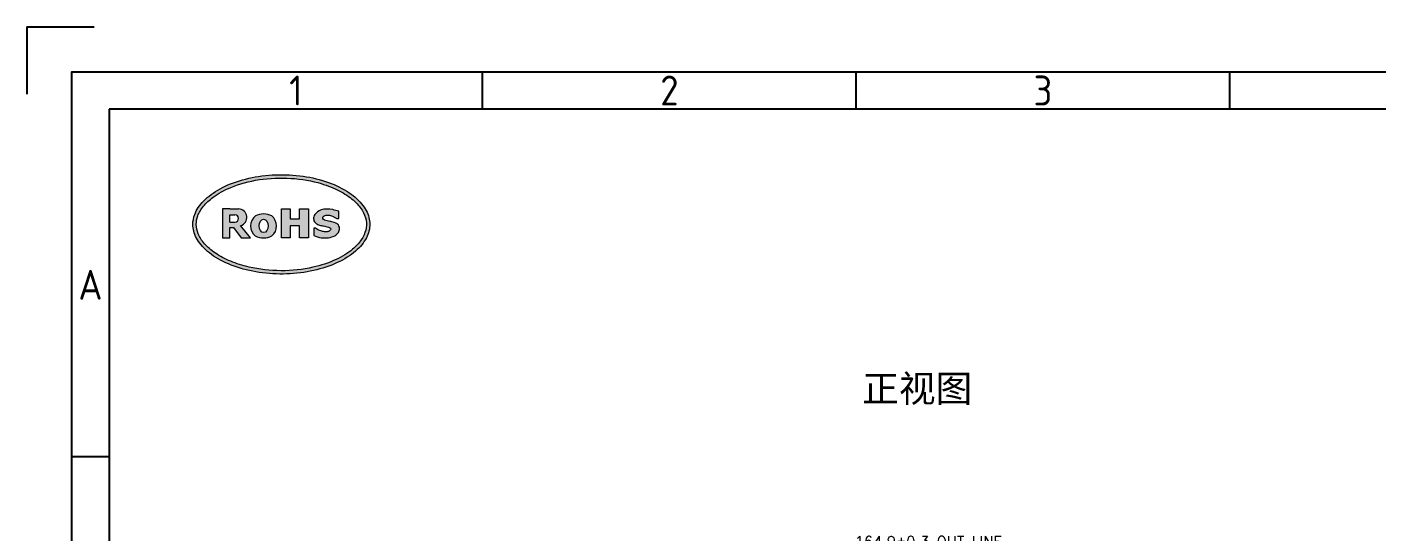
# Model space of a CAD drawing. Header units: millimetres. Extents: x 191 to 2495, y 125 to 624.
# Drawn here: x 1790.7 to 2091.9, y 511.1 to 623.6 of the extents above; entities that cross this region are included whole.
import ezdxf
from ezdxf.enums import TextEntityAlignment as Align

# ---------------------------------------------------------------- set-up
doc = ezdxf.new("R2010")
doc.units = ezdxf.units.MM
doc.layers.get('0').update_dxf_attribs({"linetype": 'CONTINUOUS'})
doc.layers.get('Defpoints').update_dxf_attribs({"linetype": 'CONTINUOUS'})
doc.layers.add('08_Dimension', color=3, linetype='CONTINUOUS', lineweight=9)
doc.layers.add('BL', color=7, linetype='CONTINUOUS')
doc.styles.add('DIM', font='complex.shx')
doc.styles.add('ISO Proportional', font='isocp.shx', dxfattribs={"bigfont": 'gbcbig.shx'})
doc.styles.get("Standard").update_dxf_attribs({"font": 'arial.ttf'})
doc.dimstyles.new('MAIN', dxfattribs={"dimtxt": 2.4, "dimasz": 2.5, "dimexe": 1.25, "dimexo": 0.625, "dimgap": 0.5, "dimtad": 1, "dimzin": 0, "dimdsep": 46, "dimtxsty": 'DIM', "dimcen": 1, "dimclrd": 256, "dimclre": 256, "dimclrt": 256, "dimadec": 0, "dimazin": 0, "dimtp": 0.11, "dimtm": 0.11, "dimtfac": 1, "dimtdec": 4, "dimtofl": 0, "dimtmove": 0, "dimatfit": 3, "dimfxl": 0, "dimtolj": 1, "dimtzin": 0, "dimarcsym": 0})

# ---------------------------------------------------------------- blocks, each defined once
blk = doc.blocks.new('*D45')
at = {"layer": '08_Dimension', "lineweight": -2}
for p, q in [((1913.92, 474.23), (1913.92, 508.32)), ((1916.42, 507.07), (2076.28, 507.07)), ((2078.78, 474.23), (2078.78, 508.32))]:
    blk.add_line(p, q, dxfattribs=at)
at = {"layer": '08_Dimension'}
for points in [[(1916.42, 507.49), (1916.42, 506.65), (1913.92, 507.07)], [(2076.28, 507.49), (2076.28, 506.65), (2078.78, 507.07)]]:
    blk.add_solid(points, dxfattribs=at)
at = {"layer": 'Defpoints', "color": 0}
for p in [(2078.78, 507.07), (1913.92, 473.61), (2078.78, 473.61)]:
    blk.add_point(p, dxfattribs=at)
at = {"layer": '08_Dimension', "insert": (1991.98, 508.77), "char_height": 2.4, "attachment_point": 5, "style": 'DIM'}
blk.add_mtext('\\A1;164.9%%P0.3 OUT LINE', dxfattribs=at)
blk = doc.blocks.new('df5fdfuu')
at = {"layer": 'BL'}
h = blk.add_hatch(color=3, dxfattribs=at)
edge = h.paths.add_edge_path(flags=0)
edge.add_ellipse((0, 0), major_axis=(0, -1.28), ratio=0.68563, start_angle=0, end_angle=360)
edge = h.paths.add_edge_path(flags=16)
edge.add_spline(control_points=[(-12.98, 0.31), (-12.98, -0.3), (-12.86, -0.91), (-12.34, -2.16), (-11.94, -2.8), (-10.83, -4.06), (-10.13, -4.68), (-8.43, -5.82), (-7.44, -6.35), (-5.25, -7.26), (-4.05, -7.64), (-0.84, -8.38), (1.26, -8.62), (5.45, -8.63), (7.55, -8.4), (11.07, -7.61), (12.53, -7.12), (15.12, -5.94), (16.24, -5.24), (17.84, -3.9), (18.41, -3.28), (19.26, -2.04), (19.53, -1.42), (19.84, -0.17), (19.87, 0.45), (19.64, 1.73), (19.39, 2.38), (18.57, 3.7), (18, 4.37), (16.52, 5.64), (15.61, 6.24), (13.54, 7.31), (12.37, 7.78), (9.31, 8.69), (7.31, 9.04), (3.24, 9.3), (1.16, 9.22), (-2.8, 8.62), (-4.67, 8.11), (-7.61, 6.9), (-8.76, 6.26), (-10.48, 4.99), (-11.12, 4.39), (-12.1, 3.17), (-12.45, 2.56), (-12.88, 1.4), (-12.98, 0.85), (-12.98, 0.31)], knot_values=[0, 0, 0, 0, 0.240113, 0.240113, 0.480226, 0.480226, 0.720338, 0.720338, 0.960451, 0.960451, 1.200564, 1.200564, 1.566819, 1.566819, 1.933075, 1.933075, 2.228385, 2.228385, 2.523694, 2.523694, 2.759055, 2.759055, 2.994416, 2.994416, 3.244847, 3.244847, 3.495278, 3.495278, 3.745709, 3.745709, 3.99614, 3.99614, 4.246571, 4.246571, 4.604319, 4.604319, 4.962067, 4.962067, 5.319815, 5.319815, 5.605134, 5.605134, 5.836448, 5.836448, 6.067761, 6.067761, 6.283185, 6.283185, 6.283185, 6.283185], degree=3, periodic=0)
edge = h.paths.add_edge_path()
edge.add_spline(control_points=[(-13.63, 0.31), (-13.63, -0.57), (-13.41, -1.45), (-12.48, -3.22), (-11.76, -4.09), (-9.86, -5.72), (-8.67, -6.47), (-5.93, -7.73), (-4.38, -8.24), (-1.07, -8.98), (0.68, -9.2), (4.23, -9.31), (6.02, -9.21), (9.45, -8.69), (11.1, -8.28), (14.08, -7.19), (15.42, -6.52), (17.65, -5), (18.54, -4.16), (19.83, -2.42), (20.22, -1.53), (20.55, 0.23), (20.49, 1.1), (19.91, 2.87), (19.38, 3.76), (17.82, 5.46), (16.8, 6.27), (14.34, 7.69), (12.9, 8.3), (9.76, 9.24), (8.06, 9.57), (4.56, 9.91), (2.76, 9.93), (-0.76, 9.64), (-2.47, 9.33), (-5.66, 8.44), (-7.12, 7.86), (-9.65, 6.47), (-10.72, 5.68), (-12.36, 3.99), (-12.94, 3.1), (-13.51, 1.58), (-13.63, 0.94), (-13.63, 0.31)], knot_values=[0, 0, 0, 0, 0.303158, 0.303158, 0.606316, 0.606316, 0.909474, 0.909474, 1.212633, 1.212633, 1.515791, 1.515791, 1.818949, 1.818949, 2.122107, 2.122107, 2.425265, 2.425265, 2.728423, 2.728423, 3.031581, 3.031581, 3.33474, 3.33474, 3.637898, 3.637898, 3.941056, 3.941056, 4.244214, 4.244214, 4.547372, 4.547372, 4.85053, 4.85053, 5.153689, 5.153689, 5.456847, 5.456847, 5.760005, 5.760005, 6.063163, 6.063163, 6.283185, 6.283185, 6.283185, 6.283185], degree=3, periodic=0)
edge = h.paths.add_edge_path(flags=0)
edge.add_spline(control_points=[(9.67, -1.87), (10.15, -2.03), (11.08, -2.34), (12.48, -2.32), (13.67, -2.01), (14.45, -1.33), (14.73, -0.44), (14.37, 0.41), (13.55, 0.67), (12.7, 0.92), (11.94, 1), (11.29, 1.37), (11.45, 1.9), (11.94, 2.07), (12.56, 2.15), (13.21, 1.91), (13.75, 1.58), (14.1, 1.47), (14.28, 1.41)], knot_values=[0, 0, 0, 0, 1.154896, 2.24842, 3.186649, 3.93796, 4.532983, 5.238938, 5.774169, 6.45243, 7.278542, 7.608334, 7.948675, 8.265366, 8.762568, 9.377482, 9.796675, 10.229069, 10.229069, 10.229069, 10.229069], degree=3, periodic=0)
edge.add_line((14.28, 1.41), (14.48, 1.41))
edge.add_line((14.48, 1.41), (14.48, 2.82))
edge.add_spline(control_points=[(14.48, 2.82), (14.1, 2.94), (13.01, 3.28), (11.27, 3.37), (10.04, 2.5), (9.61, 1.7), (9.6, 1.05), (10.04, 0.53), (10.6, 0.17), (11.42, 0.03), (12.13, -0.11), (13.11, -0.43), (12.74, -1.01), (12.21, -1.15), (11.55, -1.11), (10.75, -0.91), (10.27, -0.6), (9.99, -0.41)], knot_values=[0, 0, 0, 0, 0.924077, 2.645325, 3.790532, 4.148986, 4.742255, 5.131538, 5.662783, 6.268209, 6.965647, 7.603873, 7.862365, 8.294186, 8.823711, 9.387789, 10.151989, 10.151989, 10.151989, 10.151989], degree=3, periodic=0)
edge.add_line((9.99, -0.41), (9.67, -0.41))
edge.add_line((9.67, -0.41), (9.67, -1.87))
h.paths.add_polyline_path([(6.95, 0.02), (5.09, 0.02), (5.09, -2.31), (3.42, -2.31), (3.42, 3.27), (5.09, 3.27), (5.09, 1.34), (6.95, 1.34), (6.95, 3.27), (8.63, 3.27), (8.63, -2.31), (6.95, -2.31)], flags=0)
edge = h.paths.add_edge_path(flags=0)
edge.add_arc((0, 1.12), 3.43, 242.2238, 297.7762)
edge.add_arc((0, 0), 2.5, 309.8172, 410.4888)
edge.add_arc((0, -1.07), 3.39, 62.0514, 117.9486)
edge.add_arc((0, 0), 2.5, 129.5112, 230.1828)
edge = h.paths.add_edge_path(flags=0)
edge.add_arc((-4.86, 1.64), 1.63, 285.3071, 448.9881)
edge.add_line((-4.84, 3.27), (-6.49, 3.27))
edge.add_line((-6.49, 3.27), (-7.9, 3.27))
edge.add_line((-7.9, 3.27), (-7.9, -2.31))
edge.add_line((-7.9, -2.31), (-6.49, -2.31))
edge.add_line((-6.49, -2.31), (-6.49, -0.3))
edge.add_line((-6.49, -0.3), (-5.8, -0.3))
edge.add_line((-5.8, -0.3), (-4.34, -2.31))
edge.add_line((-4.34, -2.31), (-2.55, -2.31))
edge.add_line((-2.55, -2.31), (-4.44, 0.07))
edge = h.paths.add_edge_path(flags=0)
edge.add_arc((-5.52, 1.45), 0.705, 270, 450)
edge.add_line((-5.52, 2.15), (-6.49, 2.15))
edge.add_line((-6.49, 2.15), (-6.49, 0.74))
edge.add_line((-6.49, 0.74), (-5.52, 0.74))
at = {"color": 3, "lineweight": 5}
for p, q in [((-7.9, 3.27), (-7.9, -2.31)), ((-6.49, 3.27), (-7.9, 3.27)), ((-6.49, 3.27), (-4.84, 3.27)), ((14.48, 1.41), (14.48, 2.82)), ((-6.49, 0.74), (-6.49, 2.15)), ((-6.49, 2.15), (-5.52, 2.15)), ((-6.49, 0.74), (-5.52, 0.74)), ((-2.55, -2.31), (-4.44, 0.07)), ((14.28, 1.41), (14.48, 1.41)), ((-7.9, -2.31), (-6.49, -2.31)), ((-6.49, -2.31), (-6.49, -0.3)), ((-6.49, -0.3), (-5.8, -0.3)), ((-5.8, -0.3), (-4.34, -2.31)), ((-4.34, -2.31), (-2.55, -2.31)), ((9.99, -0.41), (9.67, -0.41)), ((9.67, -0.41), (9.67, -1.87))]:
    blk.add_line(p, q, dxfattribs=at)
for points in [[(5.09, 0.02), (5.09, -2.31), (3.42, -2.31), (3.42, 3.27), (5.09, 3.27), (5.09, 1.34)], [(6.95, 1.34), (6.95, 3.27), (8.63, 3.27), (8.63, -2.31), (6.95, -2.31), (6.95, 0.02)], [(5.09, 1.34), (6.95, 1.34)], [(6.95, 0.02), (5.09, 0.02)]]:
    blk.add_lwpolyline(points, dxfattribs=at)
for centre, radius, start, end in [((-4.86, 1.64), 1.63, 285.3071, 88.9881), ((-5.52, 1.45), 0.705, 270, 90), ((0, 0), 2.5, 129.5112, 230.1828), ((0, -1.07), 3.39, 62.0514, 117.9486), ((0, 0), 2.5, 309.8172, 50.4888), ((0, 1.12), 3.43, 242.2238, 297.7762)]:
    blk.add_arc(centre, radius, start, end, dxfattribs=at)
blk.add_ellipse((0, 0), major_axis=(0, -1.28), ratio=0.68563, dxfattribs=at)
for points in [[(14.48, 2.82), (13.32, 3.14), (11.09, 3.08), (9.89, 2.19), (9.69, 1.77), (9.71, 1), (10.01, 0.6), (10.59, 0.23), (11.36, 0.04), (12.24, -0.16), (12.94, -0.61), (12.77, -0.9), (12.25, -1.11), (11.56, -1.09), (10.85, -0.9), (9.99, -0.41)], [(9.67, -1.87), (11.12, -2.27), (12.54, -2.26), (13.71, -1.89), (14.42, -1.23), (14.63, -0.48), (14.25, 0.36), (13.61, 0.65), (12.76, 0.88), (11.72, 1.14), (11.39, 1.41), (11.5, 1.84), (11.87, 2.03), (12.51, 2.1), (13.27, 1.86), (13.75, 1.6), (14.28, 1.41)]]:
    blk.add_spline(points, degree=3, dxfattribs=at)
at = {"layer": 'BL', "color": 3, "lineweight": 5}
for points, knots in [([(-13.63, 0.31), (-13.63, -0.57), (-13.41, -1.45), (-12.48, -3.22), (-11.76, -4.09), (-9.86, -5.72), (-8.67, -6.47), (-5.93, -7.73), (-4.38, -8.24), (-1.07, -8.98), (0.68, -9.2), (4.23, -9.31), (6.02, -9.21), (9.45, -8.69), (11.1, -8.28), (14.08, -7.19), (15.42, -6.52), (17.65, -5), (18.54, -4.16), (19.83, -2.42), (20.22, -1.53), (20.55, 0.23), (20.49, 1.1), (19.91, 2.87), (19.38, 3.76), (17.82, 5.46), (16.8, 6.27), (14.34, 7.69), (12.9, 8.3), (9.76, 9.24), (8.06, 9.57), (4.56, 9.91), (2.76, 9.93), (-0.76, 9.64), (-2.47, 9.33), (-5.66, 8.44), (-7.12, 7.86), (-9.65, 6.47), (-10.72, 5.68), (-12.36, 3.99), (-12.94, 3.1), (-13.51, 1.58), (-13.63, 0.94), (-13.63, 0.31)], [0, 0, 0, 0, 0.303158, 0.303158, 0.606316, 0.606316, 0.909474, 0.909474, 1.212633, 1.212633, 1.515791, 1.515791, 1.818949, 1.818949, 2.122107, 2.122107, 2.425265, 2.425265, 2.728423, 2.728423, 3.031581, 3.031581, 3.33474, 3.33474, 3.637898, 3.637898, 3.941056, 3.941056, 4.244214, 4.244214, 4.547372, 4.547372, 4.85053, 4.85053, 5.153689, 5.153689, 5.456847, 5.456847, 5.760005, 5.760005, 6.063163, 6.063163, 6.283185, 6.283185, 6.283185, 6.283185]), ([(-12.98, 0.31), (-12.98, -0.3), (-12.86, -0.91), (-12.34, -2.16), (-11.94, -2.8), (-10.83, -4.06), (-10.13, -4.68), (-8.43, -5.82), (-7.44, -6.35), (-5.25, -7.26), (-4.05, -7.64), (-0.84, -8.38), (1.26, -8.62), (5.45, -8.63), (7.55, -8.4), (11.07, -7.61), (12.53, -7.12), (15.12, -5.94), (16.24, -5.24), (17.84, -3.9), (18.41, -3.28), (19.26, -2.04), (19.53, -1.42), (19.84, -0.17), (19.87, 0.45), (19.64, 1.73), (19.39, 2.38), (18.57, 3.7), (18, 4.37), (16.52, 5.64), (15.61, 6.24), (13.54, 7.31), (12.37, 7.78), (9.31, 8.69), (7.31, 9.04), (3.24, 9.3), (1.16, 9.22), (-2.8, 8.62), (-4.67, 8.11), (-7.61, 6.9), (-8.76, 6.26), (-10.48, 4.99), (-11.12, 4.39), (-12.1, 3.17), (-12.45, 2.56), (-12.88, 1.4), (-12.98, 0.85), (-12.98, 0.31)], [0, 0, 0, 0, 0.240113, 0.240113, 0.480226, 0.480226, 0.720338, 0.720338, 0.960451, 0.960451, 1.200564, 1.200564, 1.566819, 1.566819, 1.933075, 1.933075, 2.228385, 2.228385, 2.523694, 2.523694, 2.759055, 2.759055, 2.994416, 2.994416, 3.244847, 3.244847, 3.495278, 3.495278, 3.745709, 3.745709, 3.99614, 3.99614, 4.246571, 4.246571, 4.604319, 4.604319, 4.962067, 4.962067, 5.319815, 5.319815, 5.605134, 5.605134, 5.836448, 5.836448, 6.067761, 6.067761, 6.283185, 6.283185, 6.283185, 6.283185])]:
    blk.add_open_spline(points, degree=3, knots=knots, dxfattribs=at)

msp = doc.modelspace()

# ---------------------------------------------------------------- linework, layer by layer
at = {"color": 1}
for q in [(1790.7357, 608.6059), (1805.7357, 623.6059)]:
    msp.add_line((1790.7357, 623.6059), q, dxfattribs=at)
for p, q in [((1892.473, 605.2661), (1892.473, 613.6059)), ((1975.8706, 605.2661), (1975.8706, 613.6059)), ((2059.2682, 605.2661), (2059.2682, 613.6059)), ((2476.2562, 605.2661), (1809.0754, 605.2661)), ((1809.0754, 605.2661), (1809.0754, 143.2434)), ((1809.0754, 527.7064), (1800.7357, 527.7064))]:
    msp.add_line(p, q)
msp.add_lwpolyline([(2484.596, 134.9037), (1800.7357, 134.9037), (1800.7357, 613.6059), (2484.596, 613.6059)], close=True)

# ---------------------------------------------------------------- block references
at = {"color": 7, "xscale": 1.158299999999826, "yscale": 1.158299999999826, "zscale": 1.158299999999826}
msp.add_blockref('df5fdfuu', (1843.5638, 579.2054), dxfattribs=at)

# ---------------------------------------------------------------- texts
at = {"style": 'ISO Proportional'}
for s, p in [('1', (1850.7742, 609.436)), ('2', (1934.1718, 609.436)), ('3', (2017.5694, 609.436)), ('A', (1804.9055, 566.0693))]:
    msp.add_text(s, height=6.6718, dxfattribs=at).set_placement(p, align=Align.MIDDLE)
at = {"color": 3, "insert": (1977.225, 545.9192), "char_height": 6, "width": 29.573595, "attachment_point": 1}
msp.add_mtext('{\\fSimSun|b0|i0|c134|p2;正视图}', dxfattribs=at)

# ---------------------------------------------------------------- dimensions: what is measured, and where the dimension line sits
at = {"layer": '08_Dimension', "color": 0}
dim = msp.add_linear_dim(base=(2078.7793, 507.0684), p1=(1913.9193, 473.6058), p2=(2078.7793, 473.6058), text='164.9%%P0.3 OUT LINE', dimstyle='MAIN', dxfattribs=at)
dim.commit()
dim.dimension.update_dxf_attribs({"geometry": '*D45', "text_midpoint": (1991.9843, 507.0684), "dimtype": 160})

doc.saveas('drawing.dxf')
